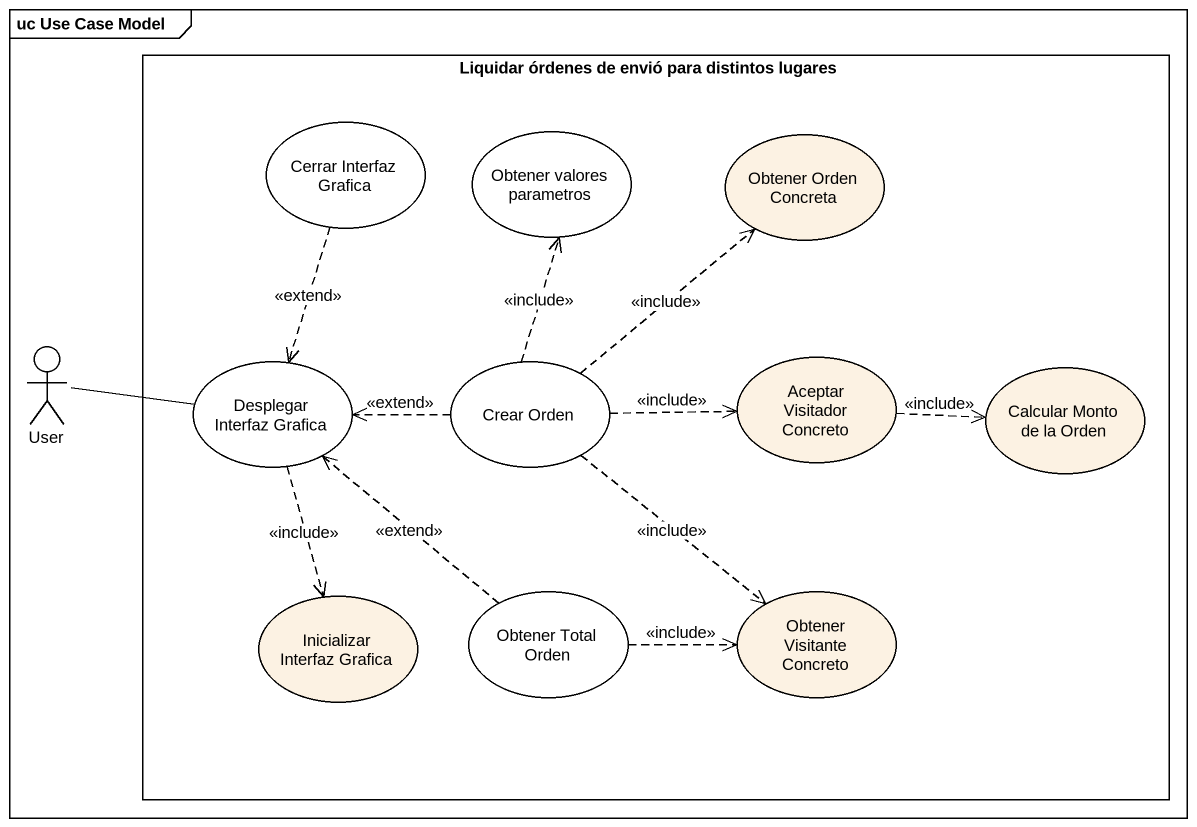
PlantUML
@startuml
mainframe uc Use Case Model
rectangle "Liquidar órdenes de envió para distintos lugares" as Liquidar_órdenes_de_envió {
  usecase "Cerrar Interfaz Grafica" as Cerrar_Interfaz_Grafica
  usecase "Obtener valores parametros" as Obtener_valores_parametros
  usecase "Obtener Orden Concreta" as Obtener_Orden_Concreta #FCF2E3
  usecase "Desplegar Interfaz Grafica" as Desplegar_Interfaz_Grafica
  usecase "Crear Orden" as Crear_Orden
  usecase "Aceptar Visitador Concreto" as Aceptar_Visitador_Concreto #FCF2E3
  usecase "Calcular Monto de la Orden" as Calcular_Monto_de_la_Orden #FCF2E3
  usecase "Inicializar Interfaz Grafica" as Inicializar_Interfaz_Grafica #FCF2E3
  usecase "Obtener Total Orden" as Obtener_Total_Orden
  usecase "Obtener Visitante Concreto" as Obtener_Visitante_Concreto #FCF2E3
}
actor User
Cerrar_Interfaz_Grafica ..> Desplegar_Interfaz_Grafica : <<extend>>
User -right- Desplegar_Interfaz_Grafica
Desplegar_Interfaz_Grafica ..> Inicializar_Interfaz_Grafica : <<include>>
Crear_Orden .up.> Obtener_valores_parametros : <<include>>
Crear_Orden .up.> Obtener_Orden_Concreta : <<include>>
Crear_Orden .left.> Desplegar_Interfaz_Grafica : <<extend>>
Crear_Orden .right.> Aceptar_Visitador_Concreto : <<include>>
Crear_Orden ..> Obtener_Visitante_Concreto : <<include>>
Aceptar_Visitador_Concreto .right.> Calcular_Monto_de_la_Orden : <<include>>
Obtener_Total_Orden .up.> Desplegar_Interfaz_Grafica : <<extend>>
Obtener_Total_Orden .right.> Obtener_Visitante_Concreto : <<include>>
@enduml
